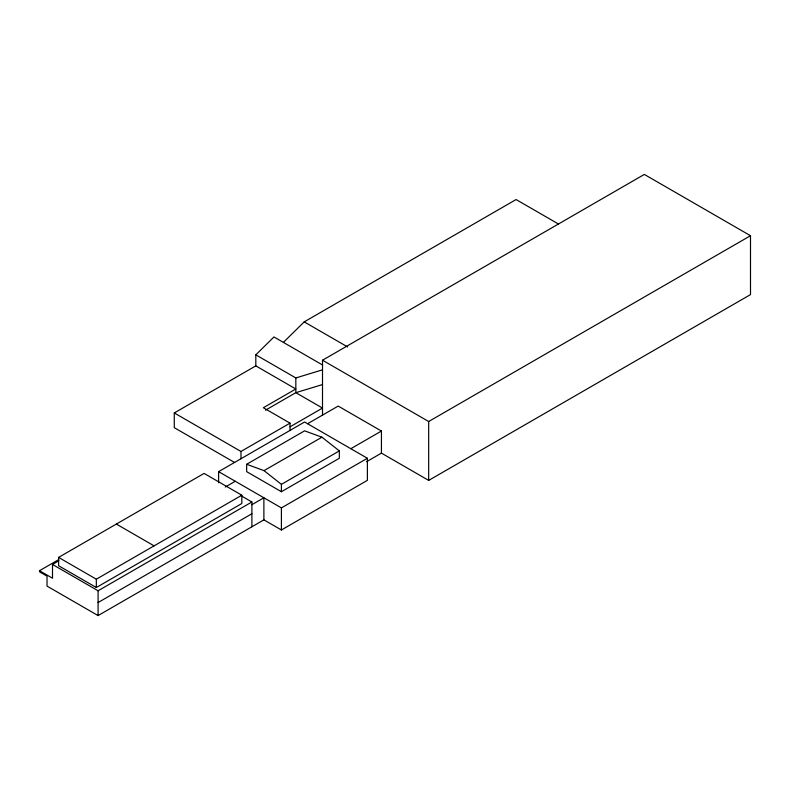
<?xml version="1.0" encoding="UTF-8"?>
<svg xmlns="http://www.w3.org/2000/svg" width="790" height="790" viewBox="0 0 790 790"><rect width="100%" height="100%" fill="white"/><g stroke="black" fill="none" stroke-linecap="round" stroke-linejoin="round"><path stroke-width="1.19" d="M234.63 462.515L174.284 427.676L174.284 412.953L255.812 365.879L255.812 354.838L273.962 336.955L322.725 365.099M283.472 342.307L304.209 321.876L516.087 199.544L558.52 224.044M322.508 415.431L322.508 360.22L644.334 174.422L750.5 235.716L750.5 294.601L428.674 480.409L381.432 453.124L366.659 461.656M265.45 410.207L295.835 392.67L322.271 384.631M174.284 412.953L240.98 451.465L290.029 423.144L290.029 430.501M58.598 557.404L204.077 473.417L241.819 495.202L241.819 503.526L96.331 587.513L58.598 565.729L58.598 557.404L96.331 579.198L241.819 495.202M218.613 482.69L218.613 471.65L304.584 422.008L367.38 458.269L367.38 480.35L281.408 529.981L263.88 519.86L98.088 615.578L47.025 586.101L47.025 576.157L39.5 571.822L39.5 570.716L58.707 559.626M290.029 426.827L322.508 408.075L295.835 392.67L295.835 377.946L255.812 354.838M39.5 570.716L52.505 578.221L52.505 564.455L58.914 560.762M307.577 423.736L338.179 406.07L381.432 431.044L381.432 453.124M246.658 464.283L304.584 430.836L321.955 437.196L339.335 450.902L339.335 458.269L281.408 491.706L246.658 471.65L246.658 464.283L264.028 470.633L281.408 484.349L281.408 491.706M225.298 487.035L235.282 481.268M264.028 470.633L321.955 437.196M281.408 484.349L339.335 450.902M52.505 564.455L98.088 590.772L251.892 501.976L251.892 526.782M251.892 504.701L263.88 497.779L263.88 519.86M350.829 448.71L381.432 431.044M98.088 602.553L251.892 513.757M322.508 360.22L428.674 421.514L750.5 235.716M218.613 471.65L281.408 507.901L367.38 458.269M295.835 377.946L322.271 369.908M304.209 321.876L347.699 346.978M255.812 365.879L295.835 388.986L263.346 407.739L290.029 423.144M241.286 495.853L251.892 501.976M116.337 524.066L154.08 545.86M428.674 421.514L428.674 480.409M281.408 507.901L281.408 529.981M240.98 451.465L240.98 458.822M98.088 590.772L98.088 615.578M96.331 579.198L96.331 587.513"/></g></svg>
